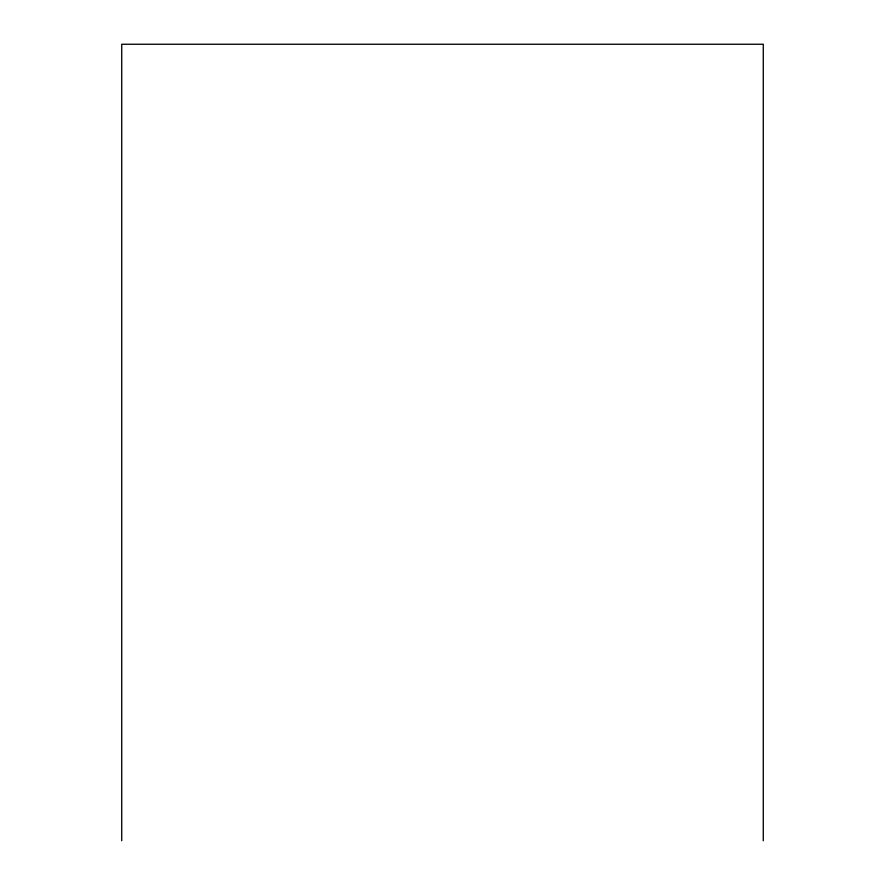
<?xml version="1.0" encoding="UTF-8"?>
<svg xmlns="http://www.w3.org/2000/svg" width="885" height="885" viewBox="0 0 885 885"><rect width="100%" height="100%" fill="white"/><g stroke="black" fill="none" stroke-linecap="round" stroke-linejoin="round"><path stroke-width="1.33" d="M763.279 840.75L763.279 44.25L121.721 44.25L121.721 840.75"/></g></svg>
